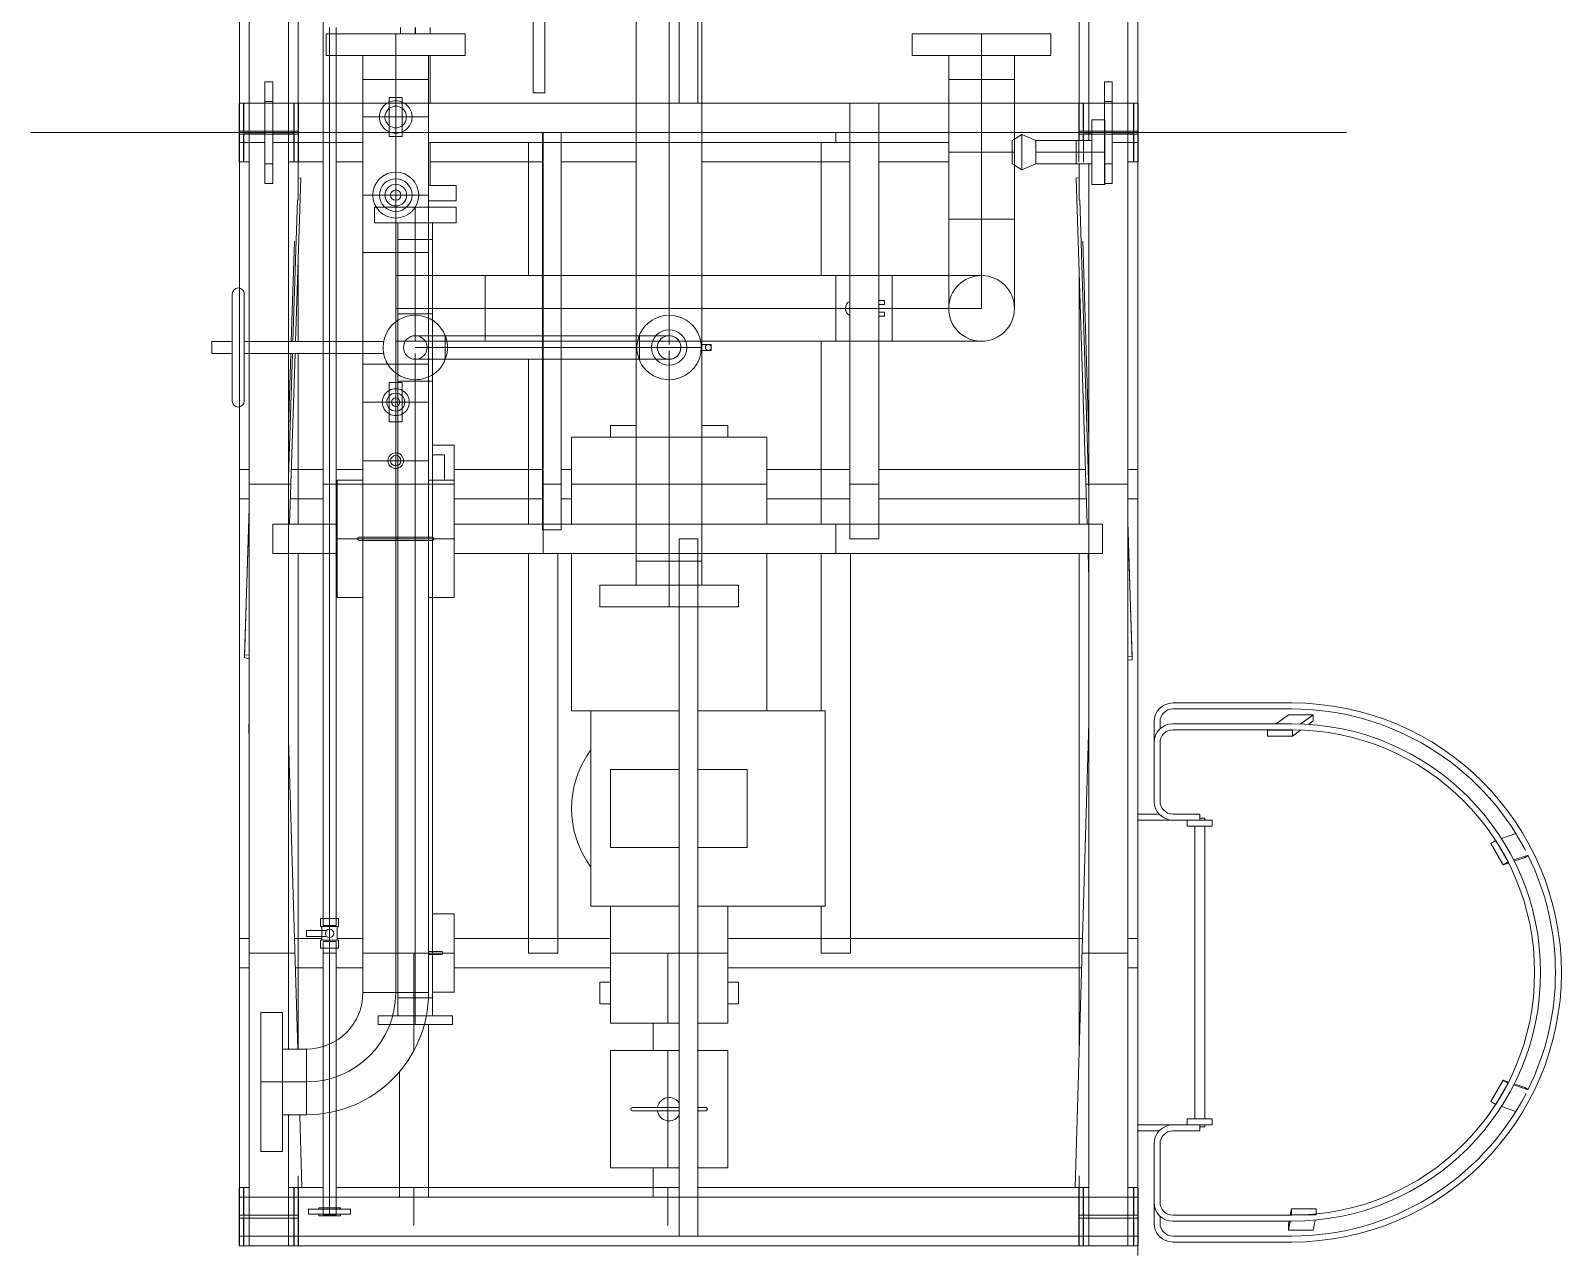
# Model space of a CAD drawing. Header units: inches. Extents: x -1128 to 651, y 96 to 845.
# Drawn here: x -1039.197 to -1035.659, y 723.141 to 725.971 of the extents above; entities that cross this region are included whole.
import ezdxf

# ---------------------------------------------------------------- set-up
doc = ezdxf.new("R2010")
doc.units = ezdxf.units.IN
doc.header["$MEASUREMENT"] = 0
doc.layers.add('EQUIPMENT LAYOUT-EMBED 1_DWG$0$DwgTemplate', color=7, linetype='Continuous')
doc.layers.add('Layout', color=6, linetype='Continuous', lineweight=18)

# ---------------------------------------------------------------- blocks, each defined once
blk = doc.blocks.new('A$C55974CAD')
at = {"layer": 'EQUIPMENT LAYOUT-EMBED 1_DWG$0$DwgTemplate', "color": 1, "lineweight": 0}
for p, q in [((52.35, 16.835), (52.35, 16.235)), ((49.5, 16.29), (49.5715, 16.29)), ((49.5, 16.275), (61, 16.275)), ((49.525, 14), (49.525, 16.3)), ((49.5715, 16.29), (49.5715, 16.16)), ((49.5785, 16.16), (49.5785, 16.29)), ((49.5785, 16.29), (49.65, 16.29)), ((49.625, 14), (49.625, 16.3)), ((49.65, 16.29), (49.65, 16.3)), ((49.65, 16.275), (49.65, 16.289)), ((50.212, 16.275), (50.212, 16.3)), ((50.287, 16.275), (50.287, 16.3)), ((50.7872, 16.275), (50.8358, 16.2765)), ((50.8358, 16.2765), (50.8132, 16.275)), ((50.8359, 16.275), (50.8358, 16.2765)), ((51.0052, 16.2877), (51.0042, 16.275)), ((51.0132, 16.2871), (51.0052, 16.2877)), ((51.0052, 16.2877), (51.3907, 16.275)), ((51.0122, 16.275), (51.0132, 16.2871)), ((51.0132, 16.2871), (51.3811, 16.275)), ((51.4125, 16.275), (51.4125, 16.3)), ((51.4875, 16.275), (51.4875, 16.3)), ((52.275, 16.3), (52.275, 16.29)), ((52.275, 16.29), (52.3465, 16.29)), ((52.275, 16.275), (52.275, 16.289)), ((52.325, 16.3), (52.325, 16.235)), ((52.3465, 16.29), (52.3465, 16.235)), ((52.3535, 16.29), (52.425, 16.29)), ((52.3535, 16.235), (52.3535, 16.29)), ((52.425, 16.3), (52.425, 16.235)), ((52.425, 16.29), (52.425, 16.3)), ((52.35, 16.235), (52.35, 16.215)), ((51.2725, 16.05), (51.2725, 16.215)), ((51.3475, 16.215), (51.2725, 16.215)), ((51.3475, 16.05), (51.3475, 16.215)), ((52.325, 16.215), (52.325, 15.9841)), ((52.3465, 16.215), (52.3465, 16.16)), ((52.35, 16.215), (52.35, 15.9841)), ((52.3535, 16.16), (52.3535, 16.215)), ((52.425, 16.215), (52.425, 15.9841)), ((49.5, 16.175), (49.8359, 16.175)), ((49.5715, 16.16), (49.5, 16.16)), ((49.65, 16.16), (49.5785, 16.16)), ((49.65, 16.161), (49.65, 16.175)), ((49.65, 16.15), (49.65, 16.16)), ((50.7953, 16.175), (50.0041, 16.1509)), ((50.0041, 16.175), (61, 16.175)), ((50.212, 16.0862), (50.212, 16.1572)), ((50.287, 16.0893), (50.287, 16.1595)), ((51.2725, 16.1744), (51.2553, 16.175)), ((51.7848, 16.1575), (51.3475, 16.1719)), ((51.4125, 16.0862), (51.4125, 16.1698)), ((51.4676, 16.175), (51.7848, 16.1645)), ((51.4875, 16.0862), (51.4875, 16.1673)), ((51.5949, 16.175), (51.7848, 16.1687)), ((51.8152, 16.1677), (52.0718, 16.1593)), ((51.8152, 16.1635), (52.1776, 16.1516)), ((52.2337, 16.1427), (51.8152, 16.1565)), ((52.275, 16.161), (52.275, 16.175)), ((52.275, 16.16), (52.275, 16.15)), ((52.3465, 16.16), (52.275, 16.16)), ((52.425, 16.16), (52.3535, 16.16)), ((52.425, 16.15), (52.425, 16.16)), ((49.5, 16.15), (49.65, 16.15)), ((49.65, 16.15), (49.6795, 16.15)), ((49.65, 16.0862), (49.65, 16.149)), ((49.8359, 16.1458), (49.65, 16.1401)), ((50.0041, 16.15), (51.2725, 16.15)), ((51.3475, 16.15), (51.7848, 16.15)), ((51.8152, 16.15), (52.0139, 16.15)), ((52.1775, 16.15), (52.275, 16.15)), ((52.2262, 16.15), (52.2342, 16.1497)), ((52.2311, 16.15), (52.2342, 16.1497)), ((52.2342, 16.1497), (52.2337, 16.1427)), ((52.275, 16.15), (52.425, 16.15)), ((52.275, 16.0862), (52.275, 16.149)), ((52.425, 16.15), (53.6625, 16.15)), ((49.65, 15.174), (49.65, 16.0528)), ((50.212, 15.9841), (50.212, 16.0528)), ((50.287, 15.9841), (50.287, 16.0497)), ((51.4125, 16.05), (51.4125, 16.0528)), ((51.4875, 15.9841), (51.4875, 16.0528)), ((52.275, 15.9841), (52.275, 16.0528)), ((52.35, 15.9841), (52.35, 15.8158)), ((49.625, 15.8908), (49.9454, 15.8908)), ((49.625, 15.8158), (50.0671, 15.8158)), ((52.275, 15.524), (52.275, 15.8119)), ((52.325, 15.8158), (52.325, 14.4841)), ((52.35, 15.8158), (52.35, 15.615)), ((52.425, 15.8158), (52.425, 14.4841)), ((50.212, 15.35), (50.212, 15.75)), ((50.287, 15.35), (50.287, 15.75)), ((51.2725, 14.0904), (51.2725, 15.75)), ((51.3475, 14.0904), (51.3475, 15.75)), ((51.4125, 15.524), (51.4125, 15.75)), ((51.4875, 15.524), (51.4875, 15.75)), ((50.2495, 15.4852), (50.2495, 15.5602)), ((50.2495, 15.5602), (51.2725, 15.5602)), ((51.3335, 15.524), (52.35, 15.524)), ((51.3335, 15.476), (51.3335, 15.524)), ((51.3475, 15.5602), (51.7698, 15.5602)), ((51.9841, 15.5602), (52.325, 15.5602)), ((52.35, 15.524), (52.35, 15.476)), ((50.2495, 15.4852), (51.2725, 15.4852)), ((51.3335, 15.476), (52.35, 15.476)), ((51.4125, 15.45), (51.4125, 15.476)), ((51.4875, 15.45), (51.4875, 15.476)), ((52.275, 15.2841), (52.275, 15.476)), ((49.625, 15.2408), (49.7, 15.2408)), ((50, 15.2408), (50.07, 15.2408)), ((49.525, 15.126), (49.525, 15.174)), ((49.525, 15.174), (51.31, 15.174)), ((51.31, 15.174), (51.31, 15.126)), ((52.425, 15.126), (52.425, 15.174)), ((52.425, 15.174), (59.45, 15.174)), ((49.525, 15.126), (51.31, 15.126)), ((49.65, 14.151), (49.65, 15.126)), ((52.275, 14.7375), (52.275, 15.1158)), ((52.425, 15.126), (59.45, 15.126)), ((50.212, 14.1436), (50.212, 15.05)), ((50.287, 14.1414), (50.287, 15.05)), ((51.4125, 14.7375), (51.4125, 14.95)), ((51.4875, 14.7375), (51.4875, 14.95)), ((50.2495, 14.7352), (50.2495, 14.8102)), ((50.2495, 14.8102), (50.37, 14.8102)), ((50.87, 14.8102), (51.2725, 14.8102)), ((51.3475, 14.8102), (51.8159, 14.8102)), ((51.9841, 14.8102), (52.325, 14.8102)), ((50.2495, 14.7352), (51.2725, 14.7352)), ((51.31, 14.6625), (51.31, 14.7375)), ((51.31, 14.7375), (52.425, 14.7375)), ((52.425, 14.7375), (52.425, 14.6625)), ((51.31, 14.6625), (52.425, 14.6625)), ((51.4125, 14.1314), (51.4125, 14.6625)), ((51.4875, 14.1337), (51.4875, 14.6625)), ((52.275, 14.4841), (52.275, 14.6625)), ((52.35, 14.685), (52.35, 14.4841)), ((52.35, 14.4841), (52.35, 14.3158)), ((52.35, 14.3158), (52.35, 14.1178)), ((52.425, 14.3158), (52.425, 14.085)), ((49.65, 14.1599), (50.8403, 14.1253)), ((51.3475, 14.1293), (52.2337, 14.1572)), ((52.2337, 14.1572), (52.2342, 14.1502)), ((49.65, 14.15), (49.5, 14.15)), ((49.5, 14.14), (49.5715, 14.14)), ((52.2698, 14.125), (49.5, 14.125)), ((49.5715, 14.14), (49.5715, 14.01)), ((49.5785, 14.01), (49.5785, 14.14)), ((49.5785, 14.14), (49.65, 14.14)), ((49.6795, 14.15), (49.65, 14.15)), ((49.65, 14.14), (49.65, 14.15)), ((49.65, 14.125), (49.65, 14.139)), ((51.2725, 14.15), (49.9914, 14.15)), ((50.8403, 14.1253), (50.8402, 14.125)), ((50.8455, 14.125), (50.8403, 14.1253)), ((51.2089, 14.125), (51.2725, 14.127)), ((52.0035, 14.15), (51.3475, 14.15)), ((51.4313, 14.125), (52.1776, 14.1485)), ((52.0718, 14.1408), (51.5684, 14.125)), ((52.2698, 14.15), (52.1775, 14.15)), ((52.2258, 14.15), (52.2342, 14.1502)), ((52.2342, 14.1502), (52.2311, 14.15)), ((52.425, 14.15), (52.3302, 14.15)), ((52.3302, 14.14), (52.3465, 14.14)), ((61, 14.125), (52.3302, 14.125)), ((52.3465, 14.14), (52.3465, 14.1178)), ((52.35, 14.1178), (52.35, 14.065)), ((52.3535, 14.14), (52.425, 14.14)), ((52.3535, 14.1178), (52.3535, 14.14)), ((53.6625, 14.15), (52.425, 14.15)), ((52.425, 14.14), (52.425, 14.15)), ((51.3475, 14.0904), (51.2725, 14.0904)), ((52.325, 14.065), (52.325, 14)), ((52.3465, 14.065), (52.3465, 14.01)), ((52.35, 14.065), (52.35, 13.465)), ((52.3535, 14.01), (52.3535, 14.065)), ((52.425, 14.065), (52.425, 14)), ((61, 14.025), (49.5, 14.025)), ((49.5715, 14.01), (49.5, 14.01)), ((49.65, 14.01), (49.5785, 14.01)), ((49.65, 14.011), (49.65, 14.025)), ((49.65, 14), (49.65, 14.01)), ((50.5902, 14), (49.8098, 14)), ((50.212, 14), (50.212, 14.025)), ((50.287, 14), (50.212, 14)), ((50.287, 14), (50.287, 14.025)), ((50.9999, 14.025), (51.0008, 14.0138)), ((51.0008, 14.0138), (51.3545, 14.025)), ((51.0008, 14.0138), (51.0088, 14.0144)), ((51.0088, 14.0144), (51.0079, 14.025)), ((51.3442, 14.025), (51.0088, 14.0144)), ((51.4125, 14), (51.4125, 14.025)), ((51.4875, 14), (51.4875, 14.025)), ((52.275, 14.011), (52.275, 14.025)), ((52.275, 14.01), (52.275, 14)), ((52.3465, 14.01), (52.275, 14.01)), ((52.425, 14.01), (52.3535, 14.01)), ((52.425, 14), (52.425, 14.01))]:
    blk.add_line(p, q, dxfattribs=at)
at = {"layer": 'EQUIPMENT LAYOUT-EMBED 1_DWG$0$DwgTemplate', "color": 7, "lineweight": 0}
for p, q in [((51.7848, 16.3707), (51.8, 16.3707)), ((51.7848, 16.3707), (51.7848, 16.3186)), ((51.8, 16.3707), (51.8152, 16.3707)), ((51.8152, 16.3707), (51.8152, 16.3186)), ((51.6628, 16.3186), (51.9372, 16.3186)), ((49.625, 16.289), (49.525, 16.289)), ((49.625, 16.289), (49.525, 16.289)), ((49.571, 16.15), (49.571, 16.3)), ((49.571, 16.3), (49.571, 16.15)), ((49.579, 16.3), (49.579, 16.15)), ((49.579, 16.3), (49.579, 16.15)), ((51.9372, 16.2881), (51.6628, 16.2881)), ((51.7848, 16.2881), (51.7848, 16.275)), ((51.7848, 16.275), (51.7848, 16.175)), ((51.8152, 16.2881), (51.8152, 16.275)), ((51.8152, 16.275), (51.8152, 16.175)), ((52.425, 16.289), (52.325, 16.289)), ((52.325, 16.289), (52.425, 16.289)), ((52.346, 16.15), (52.346, 16.3)), ((52.346, 16.3), (52.346, 16.15)), ((52.354, 16.3), (52.354, 16.15)), ((52.354, 16.3), (52.354, 16.15)), ((49.92, 16.2459), (49.7422, 16.2459)), ((49.7422, 16.1904), (49.7422, 16.2459)), ((49.92, 16.2459), (49.92, 16.1286)), ((50.0978, 16.2459), (49.92, 16.2459)), ((50.0978, 16.1904), (50.0978, 16.2459)), ((49.92, 16.1904), (49.7422, 16.1904)), ((49.8359, 16.1286), (49.8359, 16.1904)), ((50.0978, 16.1904), (49.92, 16.1904)), ((50.0041, 16.1286), (50.0041, 16.1904)), ((49.525, 16.161), (49.625, 16.161)), ((49.525, 16.161), (49.625, 16.161)), ((51.7848, 16.175), (51.7848, 16.0862)), ((51.8152, 16.175), (51.8152, 16.0862)), ((52.325, 16.161), (52.425, 16.161)), ((52.425, 16.161), (52.325, 16.161)), ((49.625, 16.149), (49.525, 16.149)), ((49.625, 16.149), (49.525, 16.149)), ((49.5817, 16.1235), (49.5817, 16.0695)), ((49.5945, 16.1235), (49.5817, 16.1235)), ((49.5945, 16.1235), (49.5945, 16.0695)), ((49.8359, 16.1286), (50.0041, 16.1286)), ((49.92, 16.1286), (49.8359, 16.1286)), ((49.92, 16.1286), (49.92, 16.1286)), ((49.92, 16.1286), (49.92, 16.1286)), ((50.0041, 16.1286), (49.92, 16.1286)), ((50.2925, 16.1285), (50.3075, 16.1285)), ((50.2925, 16.1285), (50.2925, 16.0893)), ((50.3075, 16.1285), (50.3075, 16.0893)), ((52.425, 16.149), (52.325, 16.149)), ((52.325, 16.149), (52.425, 16.149)), ((49.5768, 16.0695), (49.5768, 16.0973)), ((49.5768, 16.0973), (49.5817, 16.0973)), ((49.58, 16.0528), (49.58, 16.0862)), ((49.625, 16.0862), (49.58, 16.0862)), ((49.5945, 16.0973), (49.5975, 16.0973)), ((49.5975, 16.0695), (49.5975, 16.0973)), ((49.8387, 16.0862), (49.625, 16.0862)), ((50.0105, 16.0862), (49.8387, 16.0862)), ((50.2619, 16.0862), (50.0105, 16.0862)), ((50.2619, 16.0925), (50.2619, 16.0465)), ((50.2825, 16.0925), (50.2619, 16.0925)), ((50.2794, 16.0862), (50.2619, 16.0862)), ((50.2794, 16.0528), (50.2794, 16.0862)), ((50.2825, 16.0925), (50.2825, 16.0465)), ((50.3175, 16.0893), (50.2825, 16.0893)), ((50.2925, 16.0893), (50.2925, 16.0771)), ((50.3075, 16.0893), (50.3075, 16.0771)), ((50.3175, 16.0465), (50.3175, 16.0925)), ((50.3175, 16.0925), (50.3381, 16.0925)), ((50.3175, 16.0893), (50.3175, 16.0497)), ((50.3206, 16.0528), (50.3206, 16.0862)), ((50.3381, 16.0862), (50.3206, 16.0862)), ((50.3381, 16.0465), (50.3381, 16.0925)), ((51.2725, 16.0862), (50.3381, 16.0862)), ((51.3475, 16.0862), (51.2725, 16.0862)), ((52.325, 16.0862), (51.3475, 16.0862)), ((51.7848, 16.0862), (51.7848, 16.0528)), ((51.8152, 16.0862), (51.8152, 16.0528)), ((52.425, 16.0862), (52.325, 16.0862)), ((52.7619, 16.0862), (52.425, 16.0862)), ((52.5475, 15.9), (52.5475, 16.0778)), ((52.5475, 16.0778), (52.6031, 16.0778)), ((52.6031, 15.9), (52.6031, 16.0778)), ((49.5768, 16.0417), (49.5768, 16.0695)), ((49.5768, 16.0417), (49.5817, 16.0417)), ((49.58, 16.0695), (49.625, 16.0695)), ((49.5817, 16.0695), (49.58, 16.0695)), ((49.625, 16.0528), (49.58, 16.0528)), ((49.5817, 16.0695), (49.5817, 16.0155)), ((49.5945, 16.0695), (49.5945, 16.0155)), ((49.5945, 16.0417), (49.5975, 16.0417)), ((49.5975, 16.0417), (49.5975, 16.0695)), ((49.625, 16.0695), (49.8415, 16.0695)), ((49.8452, 16.0528), (49.625, 16.0528)), ((49.8415, 16.0695), (50.0168, 16.0695)), ((50.0256, 16.0528), (49.8452, 16.0528)), ((50.0168, 16.0695), (50.2619, 16.0695)), ((50.2619, 16.0528), (50.0256, 16.0528)), ((50.2619, 16.0695), (50.2794, 16.0695)), ((50.2619, 16.0695), (50.2794, 16.0695)), ((50.2794, 16.0528), (50.2619, 16.0528)), ((50.2825, 16.0465), (50.2619, 16.0465)), ((50.2794, 16.0695), (50.2825, 16.0695)), ((50.2825, 16.0695), (50.3175, 16.0695)), ((50.3175, 16.0497), (50.2825, 16.0497)), ((50.3206, 16.0695), (50.3175, 16.0695)), ((50.3175, 16.0695), (50.3175, 16.0695)), ((50.3175, 16.0465), (50.3381, 16.0465)), ((50.3381, 16.0695), (50.3206, 16.0695)), ((50.3206, 16.0695), (50.3381, 16.0695)), ((50.3381, 16.0528), (50.3206, 16.0528)), ((50.3381, 16.0695), (51.2725, 16.0695)), ((51.2725, 16.0528), (50.3381, 16.0528)), ((51.2725, 16.0695), (51.3475, 16.0695)), ((51.3475, 16.0528), (51.2725, 16.0528)), ((51.3475, 16.0695), (52.325, 16.0695)), ((52.325, 16.0528), (51.3475, 16.0528)), ((51.7848, 16.0528), (51.7848, 15.9841)), ((51.8152, 16.0528), (51.8152, 15.9841)), ((52.325, 16.0695), (52.425, 16.0695)), ((52.425, 16.0528), (52.325, 16.0528)), ((52.425, 16.0695), (52.5475, 16.0695)), ((52.5475, 16.0528), (52.425, 16.0528)), ((52.5475, 16.0695), (52.6031, 16.0695)), ((52.6031, 16.0528), (52.5475, 16.0528)), ((52.6031, 16.0695), (52.6191, 16.0695)), ((52.6191, 16.0528), (52.6031, 16.0528)), ((49.5945, 16.0155), (49.5817, 16.0155)), ((50.1486, 15.8158), (50.1486, 15.9841)), ((50.1486, 15.8158), (50.1486, 15.9841)), ((51.306, 15.9841), (50.1486, 15.9841)), ((51.314, 15.9841), (51.306, 15.9841)), ((51.51, 15.9841), (51.314, 15.9841)), ((51.51, 15.8158), (51.51, 15.9841)), ((51.66, 15.9841), (51.51, 15.9841)), ((51.66, 15.8158), (51.66, 15.9841)), ((51.7572, 15.9841), (51.66, 15.9841)), ((51.7572, 15.8158), (51.7572, 15.9841)), ((51.7573, 15.9841), (51.7573, 15.8158)), ((52.0427, 15.9841), (51.7573, 15.9841)), ((51.7848, 15.9841), (51.7848, 15.9311)), ((51.8152, 15.9841), (51.8152, 15.9311)), ((52.0427, 15.9841), (52.0427, 15.8158)), ((52.0427, 15.8158), (52.0427, 15.9841)), ((52.19, 15.9841), (52.0427, 15.9841)), ((52.1193, 15.85), (52.1193, 15.9547)), ((52.1193, 15.9547), (52.159, 15.9547)), ((52.159, 15.85), (52.159, 15.9547)), ((52.19, 15.8158), (52.19, 15.9841)), ((52.39, 15.9841), (52.19, 15.9841)), ((52.39, 15.8158), (52.39, 15.9841)), ((52.4857, 15.9841), (52.39, 15.9841)), ((52.4857, 15.8158), (52.4857, 15.9841)), ((52.4857, 15.9), (52.4857, 15.9841)), ((52.4857, 15.9841), (52.5475, 15.9841)), ((50.0671, 15.9452), (50.0671, 15.85)), ((50.0894, 15.9452), (50.0671, 15.9452)), ((50.0894, 15.9452), (50.0894, 15.85)), ((50.1354, 15.8944), (50.0894, 15.8944)), ((50.1354, 15.8944), (50.1354, 15.85)), ((50.1354, 15.8944), (50.1354, 15.8161)), ((50.1354, 15.8944), (51.7141, 15.8944)), ((50.1486, 15.9), (50.1486, 15.9)), ((50.1486, 15.9), (50.1486, 15.9)), ((50.1486, 15.9), (51.306, 15.9)), ((51.306, 15.9), (51.314, 15.9)), ((51.314, 15.9), (51.49, 15.9)), ((51.49, 15.9), (51.51, 15.9)), ((51.51, 15.9), (51.51, 15.9)), ((51.51, 15.9), (51.51, 15.9)), ((51.51, 15.9), (51.53, 15.9)), ((51.53, 15.9), (51.61, 15.9)), ((51.61, 15.9), (51.66, 15.9)), ((51.66, 15.9), (51.66, 15.9)), ((51.66, 15.9), (51.66, 15.9)), ((51.66, 15.9), (51.71, 15.9)), ((51.71, 15.9), (51.7572, 15.9)), ((51.7141, 15.85), (51.7141, 15.8944)), ((51.7141, 15.8944), (51.8858, 15.8944)), ((51.7141, 15.8944), (51.7141, 15.8158)), ((51.7572, 15.9), (51.7573, 15.9)), ((51.7573, 15.9), (52.0427, 15.9)), ((51.8159, 15.9), (51.8159, 15.8158)), ((51.8858, 15.85), (51.8858, 15.8944)), ((51.8858, 15.8944), (51.8858, 15.8055)), ((51.8858, 15.8944), (52.0764, 15.8944)), ((51.9, 15.8158), (51.9, 15.9)), ((51.9841, 15.8158), (51.9841, 15.9)), ((52.0427, 15.9), (52.0427, 15.9)), ((52.0427, 15.9), (52.0427, 15.9)), ((52.0427, 15.9), (52.1313, 15.9)), ((52.0764, 15.85), (52.0764, 15.8944)), ((52.0764, 15.8944), (52.1193, 15.8944)), ((52.0764, 15.8944), (52.0764, 15.8158)), ((52.1313, 15.9), (52.19, 15.9)), ((52.19, 15.9), (52.2487, 15.9)), ((52.19, 15.9), (52.19, 15.9)), ((52.19, 15.9), (52.19, 15.9)), ((52.2487, 15.9), (52.34, 15.9)), ((52.34, 15.9), (52.39, 15.9)), ((52.39, 15.9), (52.44, 15.9)), ((52.39, 15.9), (52.39, 15.9)), ((52.39, 15.9), (52.39, 15.9)), ((52.44, 15.9), (52.4857, 15.9)), ((52.6031, 15.9), (52.4857, 15.9)), ((52.4857, 15.8158), (52.4857, 15.9)), ((52.5475, 15.7222), (52.5475, 15.9)), ((52.6031, 15.7222), (52.6031, 15.9)), ((50.0671, 15.85), (50.1354, 15.85)), ((50.0671, 15.85), (50.0671, 15.8266)), ((50.0894, 15.85), (50.0894, 15.8215)), ((50.1354, 15.85), (50.1354, 15.8161)), ((51.7141, 15.85), (50.1354, 15.85)), ((51.7141, 15.85), (51.7142, 15.85)), ((51.7848, 15.85), (51.7141, 15.85)), ((51.7141, 15.8158), (51.7141, 15.85)), ((51.7142, 15.85), (51.7142, 15.85)), ((51.7698, 15.8158), (51.7698, 15.85)), ((51.8, 15.8158), (51.8, 15.85)), ((51.8858, 15.85), (51.8152, 15.85)), ((51.8302, 15.85), (51.8302, 15.7738)), ((51.8858, 15.85), (51.8858, 15.85)), ((51.8858, 15.8055), (51.8858, 15.85)), ((52.0764, 15.85), (51.8858, 15.85)), ((52.159, 15.85), (52.0764, 15.85)), ((52.0764, 15.8158), (52.0764, 15.85)), ((52.1193, 15.8158), (52.1193, 15.85)), ((52.159, 15.8158), (52.159, 15.85)), ((50.0671, 15.8266), (50.0671, 15.7547)), ((50.0894, 15.8215), (50.0894, 15.7547)), ((50.1354, 15.8055), (50.0894, 15.8055)), ((50.1354, 15.8161), (50.1354, 15.8055)), ((50.1354, 15.8161), (50.1354, 15.8055)), ((50.1354, 15.8055), (50.246, 15.8055)), ((51.306, 15.8158), (50.1486, 15.8158)), ((50.246, 15.8055), (50.254, 15.8055)), ((50.254, 15.8055), (51.16, 15.8055)), ((51.16, 15.8055), (51.46, 15.8055)), ((51.314, 15.8158), (51.306, 15.8158)), ((51.51, 15.8158), (51.314, 15.8158)), ((51.46, 15.8055), (51.7141, 15.8055)), ((51.66, 15.8158), (51.51, 15.8158)), ((51.7572, 15.8158), (51.66, 15.8158)), ((51.7141, 15.8055), (51.7141, 15.8158)), ((51.7141, 15.8158), (51.7141, 15.8055)), ((51.7141, 15.8055), (51.7304, 15.8055)), ((51.7304, 15.8055), (51.8858, 15.8055)), ((52.0427, 15.8158), (51.7573, 15.8158)), ((51.7698, 15.7738), (51.7698, 15.8158)), ((51.8, 15.7738), (51.8, 15.8158)), ((51.8159, 15.8158), (51.8159, 15.6714)), ((51.8858, 15.8055), (51.9841, 15.8055)), ((51.9, 15.6714), (51.9, 15.8158)), ((51.9841, 15.6714), (51.9841, 15.8158)), ((51.9841, 15.8055), (52.0764, 15.8055)), ((52.19, 15.8158), (52.0427, 15.8158)), ((52.0764, 15.8055), (52.0764, 15.8158)), ((52.0764, 15.8158), (52.0764, 15.8055)), ((52.0764, 15.8055), (52.1193, 15.8055)), ((52.1193, 15.7452), (52.1193, 15.8158)), ((52.159, 15.7452), (52.159, 15.8158)), ((52.39, 15.8158), (52.19, 15.8158)), ((52.4857, 15.8158), (52.39, 15.8158)), ((52.4857, 15.8158), (52.5475, 15.8158)), ((51.8159, 15.7738), (51.7698, 15.7738)), ((51.7698, 15.7738), (51.7698, 15.524)), ((51.7698, 15.7738), (51.8159, 15.7738)), ((51.8, 15.524), (51.8, 15.7738)), ((51.8, 15.7738), (51.8, 15.7738)), ((51.8, 15.7738), (51.8, 15.7738)), ((51.8302, 15.7738), (51.8159, 15.7738)), ((51.8159, 15.7738), (51.8302, 15.7738)), ((51.8302, 15.7738), (51.8302, 15.2762)), ((50.0894, 15.7547), (50.0671, 15.7547)), ((52.1193, 15.7452), (52.159, 15.7452)), ((52.5475, 15.7222), (52.6031, 15.7222)), ((51.8159, 15.6714), (51.9, 15.6714)), ((51.9, 15.6714), (51.8159, 15.6714)), ((51.8159, 15.6714), (51.8159, 15.524)), ((51.9, 15.6714), (51.9, 15.6714)), ((51.9, 15.6714), (51.9, 15.6714)), ((51.9, 15.6714), (51.9841, 15.6714)), ((51.9, 15.524), (51.9, 15.6714)), ((51.9841, 15.6714), (51.9, 15.6714)), ((51.9841, 15.6714), (51.9841, 15.524)), ((51.7698, 15.524), (51.7698, 15.476)), ((51.8, 15.476), (51.8, 15.524)), ((51.8159, 15.524), (51.8159, 15.476)), ((51.9, 15.476), (51.9, 15.524)), ((51.9841, 15.524), (51.9841, 15.476)), ((52.752, 15.548), (52.452, 15.548)), ((52.452, 15.518), (52.452, 15.548)), ((52.752, 15.518), (52.452, 15.518)), ((51.7698, 15.476), (51.7698, 15.2762)), ((51.8, 15.2762), (51.8, 15.476)), ((51.8159, 15.476), (51.8159, 14.7375)), ((51.9, 14.7485), (51.9, 15.476)), ((51.9841, 15.476), (51.9841, 14.7375)), ((51.136, 15.3778), (51.136, 15.2)), ((51.1916, 15.3778), (51.136, 15.3778)), ((51.1916, 15.3778), (51.1916, 15.2)), ((51.2533, 15.2841), (51.1916, 15.2841)), ((51.2533, 15.2841), (51.2533, 15.1158)), ((51.2533, 15.2841), (51.57, 15.2841)), ((51.2533, 15.2841), (51.2533, 15.2)), ((51.57, 15.2841), (51.7698, 15.2841)), ((51.7698, 15.2841), (51.8, 15.2841)), ((51.8159, 15.2762), (51.7698, 15.2762)), ((51.7698, 15.2762), (51.8159, 15.2762)), ((51.7698, 15.2), (51.7698, 15.2762)), ((51.8, 15.2841), (51.8, 15.1158)), ((51.8, 15.2841), (51.9841, 15.2841)), ((51.8, 15.2762), (51.8, 15.2762)), ((51.8, 15.2762), (51.8, 15.2762)), ((51.8, 15.2), (51.8, 15.2762)), ((51.8302, 15.2762), (51.8159, 15.2762)), ((51.8159, 15.2762), (51.8302, 15.2762)), ((51.8302, 15.2762), (51.8302, 15.2)), ((51.9841, 15.2841), (52.325, 15.2841)), ((52.325, 15.2841), (52.425, 15.2841)), ((52.425, 15.2841), (53.6625, 15.2841)), ((51.136, 15.2), (51.2533, 15.2)), ((51.136, 15.2), (51.136, 15.0222)), ((51.1916, 15.2), (51.1916, 15.0222)), ((51.57, 15.2), (51.2533, 15.2)), ((51.2533, 15.2), (51.2533, 15.1158)), ((51.7174, 15.2), (51.57, 15.2)), ((51.7925, 15.2), (51.7174, 15.2)), ((51.9841, 15.2), (51.8075, 15.2)), ((52.325, 15.2), (51.9841, 15.2)), ((52.425, 15.2), (52.325, 15.2)), ((53.6625, 15.2), (52.425, 15.2)), ((51.2533, 15.1158), (51.1916, 15.1158)), ((51.2533, 15.1158), (51.57, 15.1158)), ((51.57, 15.1158), (51.7925, 15.1158)), ((51.7925, 15.092), (51.7925, 15.1178)), ((51.7925, 15.1158), (51.8, 15.1158)), ((51.8, 15.092), (51.7925, 15.092)), ((51.8, 15.1158), (51.8075, 15.1158)), ((51.8075, 15.092), (51.8, 15.092)), ((51.8075, 15.092), (51.8075, 15.1178)), ((51.8075, 15.1158), (51.8159, 15.1158)), ((51.8159, 15.1158), (51.9841, 15.1158)), ((51.9841, 15.1158), (52.325, 15.1158)), ((52.325, 15.1158), (52.425, 15.1158)), ((52.425, 15.1158), (53.6625, 15.1158)), ((51.1916, 15.0222), (51.136, 15.0222)), ((51.9, 14.7385), (51.9, 14.7485)), ((51.8159, 14.7375), (51.8159, 14.6625)), ((51.9, 14.7375), (51.9, 14.7385)), ((51.9, 14.6625), (51.9, 14.7375)), ((51.9841, 14.7375), (51.9841, 14.6625)), ((51.8159, 14.6625), (51.8159, 14.6286)), ((51.9, 14.6286), (51.9, 14.6625)), ((51.9841, 14.6625), (51.9841, 14.6286)), ((51.8159, 14.6286), (51.9, 14.6286)), ((51.8159, 14.6286), (51.8159, 14.4)), ((51.9, 14.6286), (51.8159, 14.6286)), ((51.9, 14.6286), (51.9, 14.6286)), ((51.9, 14.6286), (51.9, 14.6286)), ((51.9, 14.4841), (51.9, 14.6286)), ((51.9, 14.6286), (51.9841, 14.6286)), ((51.9841, 14.6286), (51.9, 14.6286)), ((51.9841, 14.4841), (51.9841, 14.6286)), ((52.5475, 14.4), (52.5475, 14.5778)), ((52.5475, 14.5778), (52.6031, 14.5778)), ((52.6031, 14.4), (52.6031, 14.5778)), ((51.9, 14.4841), (52.1286, 14.4841)), ((51.9, 14.4), (51.9, 14.4841)), ((51.9841, 14.4), (51.9841, 14.4841)), ((52.1286, 14.3158), (52.1286, 14.4841)), ((52.1286, 14.3158), (52.1286, 14.4841)), ((52.3, 14.4841), (52.1286, 14.4841)), ((52.3, 14.3158), (52.3, 14.4841)), ((52.4857, 14.4841), (52.3, 14.4841)), ((52.4857, 14.4), (52.4857, 14.4841)), ((52.4857, 14.4841), (52.5475, 14.4841)), ((52.4857, 14.3158), (52.4857, 14.4841)), ((52.1286, 14.4), (51.9, 14.4)), ((52.1286, 14.4), (52.1286, 14.4)), ((52.1286, 14.4), (52.1286, 14.4)), ((52.1286, 14.4), (52.3, 14.4)), ((52.3, 14.4), (52.3, 14.4)), ((52.3, 14.4), (52.3, 14.4)), ((52.3, 14.4), (52.4857, 14.4)), ((52.6031, 14.4), (52.4857, 14.4)), ((52.4857, 14.3158), (52.4857, 14.4)), ((52.5475, 14.2222), (52.5475, 14.4)), ((52.6031, 14.2222), (52.6031, 14.4)), ((52.1286, 14.3158), (51.9, 14.3158)), ((52.2664, 14.3158), (52.1286, 14.3158)), ((52.2664, 14.3158), (52.2548, 14.297)), ((52.2698, 14.3214), (52.2664, 14.3158)), ((52.3, 14.3158), (52.2664, 14.3158)), ((52.3302, 14.3214), (52.2698, 14.3214)), ((52.3336, 14.3158), (52.3, 14.3158)), ((52.3302, 14.3214), (52.3336, 14.3158)), ((52.3336, 14.3158), (52.3452, 14.297)), ((52.4857, 14.3158), (52.3336, 14.3158)), ((52.4857, 14.3158), (52.5475, 14.3158)), ((52.3452, 14.297), (52.2548, 14.297)), ((52.2698, 14.2605), (52.2548, 14.297)), ((52.3302, 14.2605), (52.3452, 14.297)), ((52.3302, 14.2605), (52.2698, 14.2605)), ((52.2698, 14.2605), (52.3302, 14.2605)), ((52.2698, 14.1576), (52.2698, 14.2605)), ((52.3, 14.2605), (52.3, 14.2605)), ((52.3, 14.2605), (52.3, 14.2605)), ((52.3, 14.2605), (52.3, 14.1576)), ((52.3302, 14.1576), (52.3302, 14.2605)), ((52.5475, 14.2222), (52.6031, 14.2222)), ((49.525, 14.151), (49.625, 14.151)), ((49.625, 14.151), (49.525, 14.151)), ((52.2698, 14.1576), (52.3302, 14.1576)), ((52.2698, 14.1576), (52.3, 14.1576)), ((52.2698, 14.1576), (52.2698, 14.1178)), ((52.275, 14.151), (52.425, 14.151)), ((52.275, 14.151), (52.425, 14.151)), ((52.275, 14.15), (52.275, 14.151)), ((52.275, 14.151), (52.275, 14.15)), ((52.3, 14.0844), (52.3, 14.1576)), ((52.3, 14.1576), (52.3302, 14.1576)), ((52.3302, 14.1576), (52.3302, 14.1178)), ((49.625, 14.139), (49.525, 14.139)), ((49.525, 14.139), (49.625, 14.139)), ((49.571, 14), (49.571, 14.15)), ((49.571, 14), (49.571, 14.15)), ((49.579, 14.15), (49.579, 14)), ((49.579, 14), (49.579, 14.15)), ((52.2174, 14.1178), (52.3, 14.1178)), ((52.2174, 14.1178), (52.2174, 14.0844)), ((52.275, 14.139), (52.275, 14.14)), ((52.275, 14.14), (52.275, 14.139)), ((52.425, 14.139), (52.275, 14.139)), ((52.425, 14.139), (52.275, 14.139)), ((52.3, 14.1178), (52.3825, 14.1178)), ((52.346, 14), (52.346, 14.15)), ((52.346, 14), (52.346, 14.15)), ((52.354, 14.15), (52.354, 14)), ((52.354, 14), (52.354, 14.15)), ((52.3825, 14.1178), (52.3825, 14.0844)), ((52.2174, 14.0844), (52.3, 14.0844)), ((52.22, 14.085), (52.22, 14.0844)), ((52.22, 14.0844), (52.22, 14.085)), ((52.27, 14.085), (52.22, 14.085)), ((52.22, 14.085), (52.27, 14.085)), ((52.27, 14.0844), (52.27, 14.085)), ((52.27, 14.085), (52.27, 14.0844)), ((52.27, 14.085), (52.3825, 14.085)), ((52.3825, 14.085), (52.27, 14.085)), ((52.27, 14.0844), (52.27, 14.085)), ((52.3, 14.0844), (52.3825, 14.0844)), ((49.525, 14.011), (49.625, 14.011)), ((49.625, 14.011), (49.525, 14.011)), ((52.325, 14.011), (52.425, 14.011)), ((52.325, 14.011), (52.425, 14.011))]:
    blk.add_line(p, q, dxfattribs=at)
at = {"layer": 'EQUIPMENT LAYOUT-EMBED 1_DWG$0$DwgTemplate', "color": 5, "lineweight": 0}
for p, q in [((49.5, 16.301), (49.65, 16.301)), ((49.5, 16.301), (49.65, 16.301)), ((49.5, 16.3), (49.5, 16.301)), ((49.5, 16.301), (49.5, 16.3)), ((49.525, 16.289), (49.5, 16.289)), ((49.525, 16.289), (49.5, 16.289)), ((49.65, 16.289), (49.625, 16.289)), ((49.65, 16.289), (49.625, 16.289)), ((49.65, 16.301), (49.65, 16.3)), ((49.65, 16.301), (49.65, 16.3)), ((49.65, 16.29), (49.65, 16.289)), ((49.65, 16.29), (49.65, 16.289)), ((52.275, 16.301), (52.425, 16.301)), ((52.425, 16.301), (52.275, 16.301)), ((52.275, 16.3), (52.275, 16.301)), ((52.275, 16.301), (52.275, 16.3)), ((52.275, 16.289), (52.275, 16.29)), ((52.275, 16.29), (52.275, 16.289)), ((52.325, 16.289), (52.275, 16.289)), ((52.275, 16.289), (52.325, 16.289)), ((52.425, 16.301), (52.425, 16.3)), ((52.425, 16.301), (52.425, 16.3)), ((52.22, 16.235), (52.22, 16.215)), ((52.22, 16.215), (52.22, 16.235)), ((52.27, 16.235), (52.22, 16.235)), ((52.22, 16.235), (52.27, 16.235)), ((52.27, 16.215), (52.27, 16.235)), ((52.27, 16.235), (52.27, 16.215)), ((52.27, 16.235), (52.43, 16.235)), ((52.43, 16.235), (52.27, 16.235)), ((52.27, 16.215), (52.27, 16.235)), ((52.48, 16.235), (52.43, 16.235)), ((52.48, 16.235), (52.43, 16.235)), ((52.43, 16.235), (52.43, 16.215)), ((52.43, 16.215), (52.43, 16.235)), ((52.43, 16.215), (52.43, 16.235)), ((52.48, 16.215), (52.48, 16.235)), ((52.48, 16.235), (52.48, 16.215)), ((52.22, 16.215), (52.27, 16.215)), ((52.22, 16.215), (52.27, 16.215)), ((52.43, 16.215), (52.27, 16.215)), ((52.43, 16.215), (52.27, 16.215)), ((52.43, 16.215), (52.48, 16.215)), ((52.48, 16.215), (52.43, 16.215)), ((49.5, 16.161), (49.525, 16.161)), ((49.5, 16.161), (49.525, 16.161)), ((49.625, 16.161), (49.65, 16.161)), ((49.625, 16.161), (49.65, 16.161)), ((49.65, 16.161), (49.65, 16.16)), ((49.65, 16.16), (49.65, 16.161)), ((52.275, 16.161), (52.325, 16.161)), ((52.325, 16.161), (52.275, 16.161)), ((52.275, 16.16), (52.275, 16.161)), ((52.275, 16.16), (52.275, 16.161)), ((49.525, 16.149), (49.5, 16.149)), ((49.525, 16.149), (49.5, 16.149)), ((49.65, 16.149), (49.625, 16.149)), ((49.65, 16.149), (49.625, 16.149)), ((49.65, 16.15), (49.65, 16.149)), ((49.65, 16.149), (49.65, 16.15)), ((52.275, 16.149), (52.275, 16.15)), ((52.275, 16.149), (52.275, 16.15)), ((52.325, 16.149), (52.275, 16.149)), ((52.275, 16.149), (52.325, 16.149)), ((51.66, 15.9166), (51.61, 15.9166)), ((51.61, 15.8833), (51.61, 15.9166)), ((51.71, 15.9166), (51.66, 15.9166)), ((51.71, 15.8833), (51.71, 15.9166)), ((52.39, 15.9166), (52.34, 15.9166)), ((52.34, 15.8833), (52.34, 15.9166)), ((52.44, 15.9166), (52.39, 15.9166)), ((52.44, 15.8833), (52.44, 15.9166)), ((51.66, 15.8833), (51.61, 15.8833)), ((51.71, 15.8833), (51.66, 15.8833)), ((52.39, 15.8833), (52.34, 15.8833)), ((52.44, 15.8833), (52.39, 15.8833)), ((52.6031, 15.8881), (52.6191, 15.8881)), ((52.6191, 15.8505), (52.6031, 15.8505)), ((52.6031, 15.8495), (52.6191, 15.8495)), ((52.175, 15.8158), (52.175, 15.7452)), ((52.2147, 15.8158), (52.2147, 15.7452)), ((52.2147, 15.8119), (52.325, 15.8119)), ((52.425, 15.8119), (52.5475, 15.8119)), ((52.6031, 15.8119), (52.6191, 15.8119)), ((52.2147, 15.7452), (52.175, 15.7452)), ((50.87, 15.45), (50.87, 15.2)), ((51.2725, 15.45), (50.87, 15.45)), ((51.57, 15.45), (51.3475, 15.45)), ((51.57, 15.45), (51.57, 15.2)), ((50.12, 15.3778), (50.12, 15.35)), ((50.1755, 15.3778), (50.12, 15.3778)), ((50.1755, 15.3778), (50.1755, 15.35)), ((50.37, 15.174), (50.37, 15.4)), ((50.37, 15.4), (50.87, 15.4)), ((50.07, 15.2), (50.07, 15.35)), ((50.07, 15.35), (50.37, 15.35)), ((50.52, 15.174), (50.52, 15.35)), ((50.52, 15.35), (50.72, 15.35)), ((50.72, 15.35), (50.72, 15.174)), ((50.07, 15.174), (50.07, 15.2)), ((50.87, 15.2), (50.87, 15.174)), ((51.57, 15.2), (51.57, 14.95)), ((50.07, 15.05), (50.07, 15.126)), ((50.37, 14.8), (50.37, 15.126)), ((50.52, 15), (50.52, 15.126)), ((50.72, 15.126), (50.72, 15)), ((50.87, 15.126), (50.87, 15)), ((50.07, 15.05), (50.37, 15.05)), ((50.12, 15.05), (50.12, 15.0222)), ((50.1755, 15.0222), (50.12, 15.0222)), ((50.1755, 15.05), (50.1755, 15.0222)), ((50.72, 15), (50.52, 15)), ((50.87, 15), (50.87, 14.8)), ((51.2725, 14.95), (50.87, 14.95)), ((51.57, 14.95), (51.3475, 14.95)), ((50.87, 14.8), (50.37, 14.8)), ((49.5, 14.151), (49.525, 14.151)), ((49.525, 14.151), (49.5, 14.151)), ((49.625, 14.151), (49.65, 14.151)), ((49.65, 14.151), (49.625, 14.151)), ((49.65, 14.151), (49.65, 14.15)), ((49.65, 14.151), (49.65, 14.15)), ((49.525, 14.139), (49.5, 14.139)), ((49.5, 14.139), (49.525, 14.139)), ((49.65, 14.139), (49.625, 14.139)), ((49.625, 14.139), (49.65, 14.139)), ((49.65, 14.14), (49.65, 14.139)), ((49.65, 14.14), (49.65, 14.139)), ((52.22, 14.0844), (52.22, 14.065)), ((52.22, 14.065), (52.22, 14.0844)), ((52.27, 14.065), (52.27, 14.0844)), ((52.27, 14.0844), (52.27, 14.065)), ((52.27, 14.065), (52.27, 14.0844)), ((52.3825, 14.085), (52.43, 14.085)), ((52.43, 14.085), (52.3825, 14.085)), ((52.43, 14.085), (52.43, 14.065)), ((52.43, 14.065), (52.43, 14.085)), ((52.48, 14.085), (52.43, 14.085)), ((52.48, 14.085), (52.43, 14.085)), ((52.43, 14.065), (52.43, 14.085)), ((52.48, 14.065), (52.48, 14.085)), ((52.48, 14.085), (52.48, 14.065)), ((52.22, 14.065), (52.27, 14.065)), ((52.22, 14.065), (52.27, 14.065)), ((52.43, 14.065), (52.27, 14.065)), ((52.43, 14.065), (52.27, 14.065)), ((52.43, 14.065), (52.48, 14.065)), ((52.48, 14.065), (52.43, 14.065)), ((49.5, 14.011), (49.525, 14.011)), ((49.525, 14.011), (49.5, 14.011)), ((49.5, 13.999), (49.5, 14)), ((49.5, 13.999), (49.5, 14)), ((49.65, 13.999), (49.5, 13.999)), ((49.5, 13.999), (49.65, 13.999)), ((49.625, 14.011), (49.65, 14.011)), ((49.65, 14.011), (49.625, 14.011)), ((49.65, 14.011), (49.65, 14.01)), ((49.65, 14.01), (49.65, 14.011)), ((49.65, 14), (49.65, 13.999)), ((49.65, 13.999), (49.65, 14)), ((52.275, 14.011), (52.325, 14.011)), ((52.275, 14.011), (52.325, 14.011)), ((52.275, 14.01), (52.275, 14.011)), ((52.275, 14.01), (52.275, 14.011)), ((52.275, 13.999), (52.275, 14)), ((52.275, 13.999), (52.275, 14)), ((52.425, 13.999), (52.275, 13.999)), ((52.425, 13.999), (52.275, 13.999)), ((52.425, 14), (52.425, 13.999)), ((52.425, 13.999), (52.425, 14))]:
    blk.add_line(p, q, dxfattribs=at)
at = {"layer": 'EQUIPMENT LAYOUT-EMBED 1_DWG$0$DwgTemplate', "color": 54, "lineweight": 0}
for p, q in [((49.5, 16.3), (61, 16.3)), ((49.5, 14), (49.5, 16.3)), ((49.4759, 14), (49.8002, 14)), ((49.7945, 14), (49.7945, 13.945)), ((49.8002, 14), (49.8098, 14)), ((49.8098, 14), (49.8098, 13.9098)), ((50.5902, 14), (50.5902, 13.9098)), ((50.5902, 14), (50.6024, 14)), ((61, 14), (50.6024, 14)), ((50.6055, 14), (50.6055, 13.945)), ((49.5583, 13.9581), (49.6116, 13.9581)), ((49.6116, 13.9581), (49.7615, 13.9581)), ((50.6385, 13.9581), (50.7884, 13.9581)), ((50.7884, 13.9581), (50.8417, 13.9581)), ((49.5764, 13.9428), (49.5583, 13.9428)), ((49.7615, 13.9428), (49.6116, 13.9428)), ((50.7884, 13.9428), (50.6385, 13.9428)), ((50.8417, 13.9428), (50.8236, 13.9428)), ((49.51, 13.605), (49.51, 13.9098)), ((49.5253, 13.9098), (49.5253, 13.605)), ((49.5634, 13.605), (49.5634, 13.9098)), ((49.5786, 13.9098), (49.5786, 13.605)), ((49.7945, 13.8412), (49.7945, 13.9098)), ((49.8098, 13.9098), (49.8098, 13.873)), ((50.5902, 13.873), (50.5902, 13.9098)), ((50.6055, 13.9098), (50.6055, 13.8412)), ((50.8214, 13.605), (50.8214, 13.9098)), ((50.8366, 13.9098), (50.8366, 13.605)), ((50.8747, 13.605), (50.8747, 13.9098)), ((50.89, 13.9098), (50.89, 13.605)), ((49.8098, 13.8412), (49.7945, 13.8412)), ((49.8047, 13.8412), (49.8047, 13.8285)), ((49.8098, 13.873), (49.8098, 13.8095)), ((49.825, 13.873), (49.8098, 13.873)), ((49.825, 13.8095), (49.825, 13.873)), ((49.825, 13.8539), (50.575, 13.8539)), ((50.575, 13.873), (50.575, 13.8095)), ((50.5902, 13.873), (50.575, 13.873)), ((50.5902, 13.8095), (50.5902, 13.873)), ((50.6055, 13.8412), (50.5902, 13.8412)), ((50.5953, 13.8412), (50.5953, 13.8285)), ((49.8047, 13.8285), (49.8098, 13.8285)), ((49.8098, 13.8095), (49.825, 13.8095)), ((49.825, 13.8285), (50.575, 13.8285)), ((50.575, 13.8095), (50.5902, 13.8095)), ((50.5902, 13.8285), (50.5953, 13.8285)), ((50.8206, 13.6673), (50.8054, 13.6673)), ((50.8054, 13.6673), (50.8054, 13.6038)), ((50.8206, 13.6038), (50.8206, 13.6673)), ((50.8206, 13.6673), (50.8214, 13.6662)), ((50.8366, 13.6453), (50.8595, 13.6138)), ((49.5634, 13.6093), (49.5405, 13.6139)), ((49.5405, 13.6139), (49.5405, 13.5504)), ((49.5558, 13.6139), (49.5405, 13.6139)), ((49.5634, 13.6124), (49.5558, 13.6139)), ((49.5946, 13.6062), (49.5786, 13.6093)), ((49.5794, 13.6062), (49.5786, 13.6063)), ((49.5946, 13.6062), (49.5794, 13.6062)), ((49.5794, 13.6062), (49.5794, 13.5427)), ((49.5946, 13.5936), (49.5946, 13.6062)), ((49.5946, 13.5427), (49.5946, 13.6062)), ((49.5946, 13.6062), (49.5946, 13.6062)), ((50.8054, 13.6038), (50.8206, 13.6038)), ((50.8054, 13.6038), (50.821, 13.5825)), ((50.8206, 13.604), (50.8214, 13.6029)), ((50.8595, 13.5505), (50.8595, 13.6138)), ((50.8362, 13.5825), (50.8595, 13.5505)), ((49.5662, 13.5453), (49.5405, 13.5504)), ((49.5794, 13.5427), (49.5946, 13.5427)), ((50.8352, 13.5629), (50.8443, 13.5505)), ((50.8443, 13.5505), (50.8595, 13.5505)), ((49.8694, 13.0959), (49.8618, 13.0827)), ((49.8693, 13.0958), (49.866, 13.0901)), ((49.8693, 13.0958), (49.8693, 13.0958)), ((49.9244, 13.0642), (49.8694, 13.0959)), ((50.5306, 13.0959), (50.4756, 13.0642)), ((50.5305, 13.096), (50.5088, 13.0834)), ((50.5305, 13.0959), (50.5305, 13.096)), ((50.5382, 13.0827), (50.5306, 13.0959)), ((49.857, 13.0687), (49.8444, 13.0316)), ((49.8618, 13.0827), (49.9168, 13.051)), ((49.9245, 13.0643), (49.9008, 13.0778)), ((49.9168, 13.051), (49.9244, 13.0642)), ((49.9172, 13.0517), (49.9202, 13.0569)), ((49.9244, 13.0642), (49.9197, 13.0504)), ((49.9244, 13.0642), (49.9245, 13.0643)), ((49.9245, 13.0643), (49.9244, 13.0642)), ((50.4756, 13.0642), (50.4832, 13.051)), ((50.4756, 13.0641), (50.4756, 13.064)), ((50.4756, 13.064), (50.479, 13.0583)), ((50.4756, 13.064), (50.4803, 13.0504)), ((50.4832, 13.051), (50.5382, 13.0827)), ((50.5378, 13.0835), (50.5348, 13.0887)), ((50.543, 13.0687), (50.5556, 13.0316)), ((49.9122, 13.0372), (49.8996, 13.0003)), ((49.9148, 13.0359), (49.9054, 13.0085)), ((50.4852, 13.0359), (50.4947, 13.0082)), ((50.488, 13.0372), (50.5006, 13)), ((49.9007, 13.0003), (49.9054, 13.0085)), ((50.4947, 13.0082), (50.4993, 13.0003))]:
    blk.add_line(p, q, dxfattribs=at)
at = {"layer": 'EQUIPMENT LAYOUT-EMBED 1_DWG$0$DwgTemplate', "color": 9, "lineweight": 0}
for p, q in [((50.2495, 16.1584), (50.2495, 16.275)), ((51.45, 16.1686), (51.45, 16.275)), ((52.425, 16.235), (52.425, 16.215)), ((50.2495, 16.0528), (50.2495, 16.0862)), ((51.45, 16.0528), (51.45, 16.0862)), ((51.31, 15.75), (51.31, 16.05)), ((51.45, 15.75), (51.45, 16.05)), ((50.2495, 15.75), (50.2495, 15.9841)), ((52.425, 15.9841), (52.425, 15.8158)), ((49.552, 15.8533), (49.65, 15.8533)), ((50.0001, 15.8533), (50.2495, 15.8533)), ((52.35, 15.524), (52.35, 15.615)), ((51.45, 15.476), (51.45, 15.524)), ((51.2725, 15.5227), (52.35, 15.5227)), ((51.45, 14.95), (51.45, 15.45)), ((52.35, 14.685), (52.35, 15.476)), ((50.2495, 15.05), (50.2495, 15.35)), ((49.552, 15.2033), (49.65, 15.2033)), ((49.7, 15.2033), (50, 15.2033)), ((50.07, 15.2033), (50.2495, 15.2033)), ((51.2725, 14.7727), (51.3475, 14.7727)), ((51.8159, 14.7727), (51.9841, 14.7727)), ((52.325, 14.7727), (52.35, 14.7727)), ((51.45, 14.6625), (51.45, 14.7375)), ((52.425, 14.4841), (52.425, 14.3158)), ((50.2495, 14.025), (50.2495, 14.1425)), ((51.45, 14.025), (51.45, 14.1326)), ((52.425, 14.085), (52.425, 14.065))]:
    blk.add_line(p, q, dxfattribs=at)
at = {"layer": 'EQUIPMENT LAYOUT-EMBED 1_DWG$0$DwgTemplate', "color": 3, "lineweight": 0}
for p, q in [((51.16, 15.9841), (51.16, 16.05)), ((51.46, 16.05), (51.16, 16.05)), ((51.46, 15.9841), (51.46, 16.05)), ((51.306, 15.806), (51.306, 15.994)), ((51.314, 15.994), (51.314, 15.806)), ((50.15, 15.75), (50.15, 15.8055)), ((50.246, 15.783), (50.246, 15.8158)), ((50.254, 15.8158), (50.254, 15.783)), ((50.35, 15.75), (50.35, 15.8055)), ((51.16, 15.75), (51.16, 15.8158)), ((51.46, 15.75), (51.46, 15.8158)), ((51.525, 15.775), (51.525, 15.8055)), ((51.55, 15.75), (51.55, 15.8055)), ((51.525, 15.775), (51.46, 15.775)), ((50.35, 15.75), (50.15, 15.75)), ((51.46, 15.75), (51.16, 15.75)), ((51.55, 15.75), (51.46, 15.75)), ((49.7, 15.174), (49.7, 15.35)), ((50, 15.35), (49.7, 15.35)), ((50, 15.174), (50, 15.35)), ((51.6, 15.35), (51.57, 15.35)), ((51.6, 15.2841), (51.6, 15.35)), ((49.846, 15.174), (49.846, 15.294)), ((49.854, 15.294), (49.854, 15.174)), ((49.7, 15.05), (49.7, 15.126)), ((49.846, 15.106), (49.846, 15.126)), ((49.854, 15.126), (49.854, 15.106)), ((50, 15.05), (50, 15.126)), ((51.6, 15.05), (51.6, 15.1158)), ((50, 15.05), (49.7, 15.05)), ((51.6, 15.05), (51.57, 15.05)), ((51.88, 14.6625), (51.88, 14.6485)), ((51.89, 14.6485), (51.89, 14.6625)), ((51.91, 14.6625), (51.91, 14.6485)), ((51.92, 14.6485), (51.92, 14.6625)), ((51.88, 14.6485), (51.89, 14.6485)), ((51.91, 14.6485), (51.92, 14.6485))]:
    blk.add_line(p, q, dxfattribs=at)
at = {"layer": 'EQUIPMENT LAYOUT-EMBED 1_DWG$0$DwgTemplate', "color": 7, "lineweight": 0}
for centre, radius in [((50.3, 16.0695), 0.0107), ((52.19, 15.9), 0.0587), ((51.51, 15.9), 0.02), ((52.19, 15.9), 0.0417), ((52.19, 15.9), 0.0278), ((51.51, 15.9), 0.0133), ((51.66, 15.9), 0.0107), ((51.8, 15.85), 0.0302), ((52.19, 15.9), 0.0133), ((51.8, 15.2), 0.0452), ((51.8, 15.0995), 0.0075)]:
    blk.add_circle(centre, radius, dxfattribs=at)
for centre, radius, start, end in [((51.6628, 16.3034), 0.0152, 90, 270), ((51.9372, 16.3034), 0.0152, 270, 90), ((50.1486, 16.1286), 0.3127, 180, 270), ((50.1486, 16.1286), 0.2286, 180, 270), ((50.1486, 16.1286), 0.1445, 180, 270), ((51.66, 15.9), 0.0345, 151.1262, 208.8738), ((51.66, 15.9), 0.0345, 28.8738, 151.1262), ((51.66, 15.9), 0.023, 133.5875, 226.4125), ((51.66, 15.9), 0.023, 46.4125, 133.5875), ((51.66, 15.9), 0.023, 0, 46.4125), ((51.66, 15.9), 0.0345, 0, 28.8738), ((51.8, 15.85), 0.0825, 121.1877, 204.4272), ((51.8, 15.85), 0.0825, 121.1796, 121.1877), ((51.8, 15.85), 0.0825, 90, 121.1796), ((51.8, 15.85), 0.0825, 248.5687, 90), ((52.39, 15.9), 0.0417, 156.4785, 203.5215), ((52.39, 15.9), 0.0417, 23.5215, 156.4785), ((52.39, 15.9), 0.0278, 143.2274, 216.7726), ((52.39, 15.9), 0.0278, 36.7726, 143.2274), ((52.39, 15.9), 0.0278, 0, 36.7726), ((52.39, 15.9), 0.0417, 0, 23.5215), ((51.66, 15.9), 0.0345, 208.8738, 331.1262), ((51.66, 15.9), 0.023, 226.4125, 313.5875), ((51.66, 15.9), 0.023, 313.5875, 0), ((51.66, 15.9), 0.0345, 331.1262, 0), ((51.8, 15.85), 0.0302, 0, 180), ((52.39, 15.9), 0.0417, 203.5215, 336.4785), ((52.39, 15.9), 0.0278, 216.7726, 323.2274), ((52.39, 15.9), 0.0278, 323.2274, 0), ((52.39, 15.9), 0.0417, 336.4785, 0), ((51.8, 15.85), 0.0826, 204.4272, 248.5687), ((51.8, 15.2), 0.0825, 111.4313, 270), ((51.8, 15.2), 0.0826, 281.0786, 111.4313), ((51.8, 15.2), 0.0302, 301.7289, 180), ((51.8, 15.2), 0.0302, 180, 301.7289), ((51.8, 15.2), 0.0302, 180, 270), ((51.8, 15.2), 0.0302, 270, 301.7289), ((51.8, 15.2), 0.0302, 301.7289, 0), ((51.8, 15.2), 0.0825, 270, 281.0786), ((51.9, 14.4), 0.0841, 90, 270), ((51.9, 14.4), 0.0841, 90, 270), ((51.9, 14.4), 0.0841, 270, 90)]:
    blk.add_arc(centre, radius, start, end, dxfattribs=at)
at = {"layer": 'EQUIPMENT LAYOUT-EMBED 1_DWG$0$DwgTemplate', "color": 3, "lineweight": 0}
for centre, radius, start, end in [((51.31, 15.994), 0.004, 0, 180), ((51.31, 15.806), 0.004, 180, 0), ((50.25, 15.783), 0.004, 180, 0), ((49.85, 15.294), 0.004, 0, 180), ((49.85, 15.2), 0.03, 97.6623, 240.0736), ((49.85, 15.2), 0.03, 0, 82.3377), ((49.85, 15.2), 0.03, 299.9264, 0), ((49.85, 15.106), 0.004, 180, 0), ((51.9, 14.7285), 0.02, 26.5726, 153.4274), ((51.9, 14.7285), 0.01, 63.465, 116.535)]:
    blk.add_arc(centre, radius, start, end, dxfattribs=at)
at = {"layer": 'EQUIPMENT LAYOUT-EMBED 1_DWG$0$DwgTemplate', "color": 5, "lineweight": 0}
blk.add_arc((50.62, 15.2), 0.25, 53.1301, 126.8699, dxfattribs=at)
at = {"layer": 'EQUIPMENT LAYOUT-EMBED 1_DWG$0$DwgTemplate', "color": 54, "lineweight": 0}
for centre, radius, start, end in [((49.5583, 13.9098), 0.0483, 90, 180), ((49.6116, 13.9098), 0.0483, 90, 180), ((49.7615, 13.9098), 0.0483, 0, 90), ((50.6385, 13.9098), 0.0483, 90, 180), ((50.7884, 13.9098), 0.0483, 0, 90), ((50.8417, 13.9098), 0.0483, 0, 90), ((49.5583, 13.9098), 0.033, 90, 180), ((49.6116, 13.9098), 0.033, 90, 180), ((49.7615, 13.9098), 0.033, 0, 90), ((50.6385, 13.9098), 0.033, 90, 180), ((50.7884, 13.9098), 0.033, 0, 90), ((50.8417, 13.9098), 0.033, 0, 90), ((50.2, 13.605), 0.69, 180, 0), ((50.2, 13.605), 0.6747, 180, 242.713), ((50.2, 13.605), 0.6366, 180, 0), ((50.2, 13.605), 0.6214, 180, 0), ((50.2, 13.605), 0.6747, 297.644, 0), ((50.2, 13.605), 0.6747, 243.585, 296.4207)]:
    blk.add_arc(centre, radius, start, end, dxfattribs=at)

msp = doc.modelspace()

# ---------------------------------------------------------------- block references
at = {"layer": 'Layout', "xscale": 0.9025, "yscale": 0.9025, "zscale": 0.9025, "rotation": 90}
msp.add_blockref('A$C55974CAD', (-1024.0033, 678.4893), dxfattribs=at)

doc.saveas('drawing.dxf')
